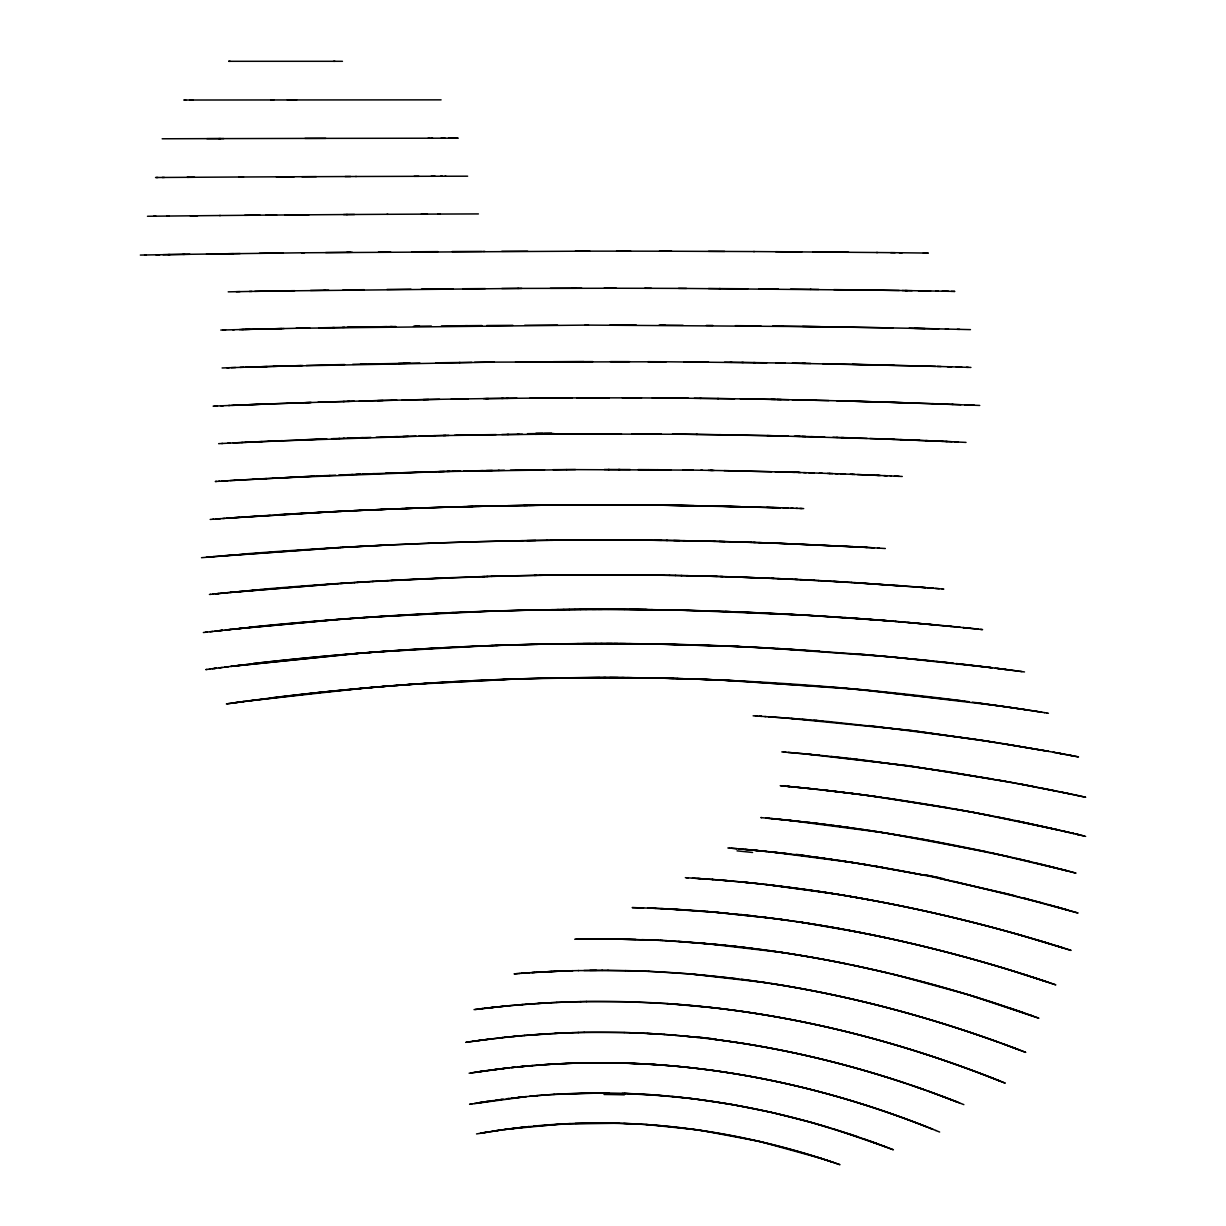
<?xml version="1.0" encoding="UTF-8"?>
<svg xmlns="http://www.w3.org/2000/svg" width="1226" height="1226" viewBox="0 0 1226 1226"><rect width="100%" height="100%" fill="white"/><g stroke="black" fill="none" stroke-linecap="round" stroke-linejoin="round"><path stroke-width="1.5" d="M476.531 1133.927L501.143 1129.989M471.887 1103.89L469.589 1104.289L526.061 1096.642M480.285 1133.268L488.699 1131.874M482.324 1132.916L504.56 1129.498M482.875 1132.824L484.086 1132.625M474.447 1103.461L502.246 1099.354M477.251 1103.002L493.067 1100.596M486.109 1132.288L488.852 1131.843M469.129 1073.225L487.565 1070.497M478.37 1102.818L487.381 1101.423M470.753 1072.98L507.763 1067.984L488.392 1070.39M492.116 1131.322L499.718 1130.188M474.968 1072.321L484.837 1070.88M492.423 1131.276L496.867 1130.602M465.742 1042.376L476.332 1040.843M466.294 1042.284L474.539 1041.089M479.657 1071.616L503.35 1068.49M226.381 703.923L244.143 701.487M472.853 1041.334L492.009 1038.82M227.071 703.816L243.146 701.609M500.974 1130.004L529.08 1126.571M233.951 702.866L250.058 700.69M475.841 1040.92L480.285 1040.307M495.656 1100.228L498.308 1099.875M242.595 701.686L319.71 692.429L380.673 686.713M478.171 1040.598L481.588 1040.138M505.02 1129.437L560.788 1124.058L618.931 1123.246M205.738 669.611L206.872 669.457M248.035 700.965L362.452 688.276M479.535 1040.414L502.982 1037.564M504.438 1129.529L528.207 1126.663M206.382 669.519L210.228 669.013M249.552 700.766L257.199 699.755M209.385 669.12L216.389 668.216M212.221 668.752L215.715 668.308M500.882 1099.523L503.84 1099.14M214.136 668.507L220.144 667.741M256.632 699.831L270.302 698.1A2717.536 2717.536 0 0 1 736.106 680.813L864.437 689.901L999.88 705.946M474.033 1009.626L506.323 1005.994M484.883 1039.709L505.066 1037.334M219.193 667.864L222.213 667.48M219.822 667.787L226.243 666.975M475.32 1009.458L479.795 1008.906M224.756 667.159L227.729 666.791M225.278 667.097L228.312 666.714M225.982 667.005L240.25 665.258M510.169 1128.763L522.245 1127.307M230.81 666.408L351.172 654.01M490.875 1070.053L513.571 1067.356M506.154 1098.848L508.897 1098.527M232.649 666.178L247.1 664.446M482.998 1008.523L480.102 1008.86L485.358 1008.232M231.132 666.362L358.13 653.443M507.288 1098.711L524.881 1096.764M246.717 664.492L253.368 663.71M203.378 632.524L207.148 632.08M205.34 632.294L216.128 631.068M484.76 1008.308L497.664 1006.868M511.763 1098.174L514.69 1097.837M210.121 631.742L212.895 631.421M505.587 1068.229L509.633 1067.785M214.749 631.221L222.734 630.317M215.745 631.099L222.243 630.379M219.577 630.67L222.35 630.363M221.937 630.409L249.797 627.436M490.768 1007.619L508.453 1005.795M497.909 1038.131L503.58 1037.487A907.209 907.209 0 0 1 663.818 1034.422C745.822 1040.261 826.83 1057.149 904.803 1083.033M225.232 630.041L228.159 629.72M227.929 629.75L231.055 629.413M487.074 1008.033L504.131 1006.209M228.695 629.674L249.644 627.451A3485.043 3485.043 0 0 1 758.434 612.831A3598.954 3598.954 0 0 1 886.98 620.708L929.982 624.402M233.722 629.122L236.633 628.815M511.135 1067.616L515.226 1067.187M517.525 1097.531L520.345 1097.224M233.844 629.107L337.027 619.574M504.714 1037.38L521.004 1035.786M511.794 1067.54L514.322 1067.279M239.438 628.509L334.315 619.789M506.706 1037.165L510.66 1036.752M518.736 1097.393L530.766 1096.197M513.464 1067.371L532.758 1065.547M209.431 594.457L210.535 594.349M210.366 594.365L212.987 594.104M212.818 594.12L221.124 593.307M215.286 593.874L218.902 593.522M217.508 593.66L227.408 592.694M517.28 1066.972L543.532 1064.735M523.257 1096.918L526.337 1096.611M528.038 1126.679L570.305 1123.598M221.201 593.292L227.178 592.725M502.706 1006.347L513.372 1005.351M226.657 592.771L330.101 584.235M226.917 592.74L233.277 592.143M505.817 1006.04L508.223 1005.81M512.82 1036.552L517.924 1036.062M519.334 1066.773L531.425 1065.67M233.032 592.158L240.051 591.499M507.625 1005.872L509.955 1005.657M519.518 1066.743L525.51 1066.176M230.243 592.419L335.388 583.867M239.606 591.545L253.675 590.273M509.694 1005.672L532.789 1003.803M246.487 590.917L259.912 589.721M529.601 1096.305L537.417 1095.615M201.508 557.707L212.65 556.742M364.275 688.108L366.819 687.893M530.613 1096.213L536.436 1095.692A757.683 757.683 0 0 1 654.071 1094.941L693.303 1098.757L732.55 1104.595L771.798 1112.472M206.244 557.294L214.029 556.619M367.585 687.817L372.566 687.388M520.575 1035.817L524.667 1035.464M211.715 556.819L341.288 547.486M211.96 556.803L225.186 555.669M514.138 1005.274L520.452 1004.738M223.239 555.838L338.713 547.639M375.141 687.173L377.807 686.943M517.479 1004.983L522.95 1004.538M224.68 555.715L232.342 555.087M353.839 653.78L366.298 652.784M378.773 686.866L393.485 685.686M382.052 686.591L385.531 686.315M524.376 1035.495L560.803 1033.135M238.84 554.55L245.445 554.029M386.849 686.208L390.006 685.962M515.671 973.75L514.092 973.873L517.678 973.582M531.287 1065.67L537.172 1065.21A828.347 828.347 0 0 1 656.109 1064.643L676.614 1066.268C765.622 1074.635 853.097 1096.963 935.898 1130.525M536.13 1095.722L542.382 1095.216M361.072 653.197L363.616 652.998M520.176 1004.768L526.674 1004.247M527.992 1035.188L549.478 1033.717M336.66 619.605L339.709 619.375M365.823 652.83L376.259 652.033M369.057 652.584L372.091 652.339M393.209 685.702L403.615 684.92M516.315 973.689L519.717 973.429M339.341 619.406L342.345 619.176M342.085 619.191L347.816 618.762M396.519 685.441L399.967 685.181M518.583 973.521L521.081 973.321M210.182 519.426L213.554 519.18M212.91 519.226L217.033 518.92M215.776 519.012L219.178 518.767M347.709 618.778L350.621 618.548M375.769 652.063L441.605 647.864M403.277 684.936L420.564 683.71M520.851 973.352L523.104 973.183M526.23 1004.278L551.455 1002.684M216.803 518.935L220.603 518.659M218.657 518.813L224.787 518.368M222.764 518.506L234.902 517.648M350.437 618.563L353.349 618.364M353.318 618.364L364.444 617.567M380.091 651.742L485.695 645.857M407.737 684.614L519.288 678.852M521.494 973.291L529.417 972.739L527.471 972.877M523.717 973.137L524.697 973.061M526.383 1004.278L538.658 1003.42A992.049 992.049 0 0 1 659.956 1003.159C771.154 1009.81 880.789 1035.357 984.739 1075.095M541.984 1095.247L548.114 1094.803M226.182 518.261L231.653 517.878M356.138 618.149L359.172 617.935M523.977 973.122L526.843 972.908M529.77 1004.017L533.616 1003.757M233.814 517.724L239.545 517.326M229.109 518.062L329.38 511.916M234.702 517.663L332.874 511.732M362.651 617.689L373.486 616.954M244.725 516.974L250.901 516.56M334.851 583.898L337.962 583.699M337.533 583.714L345.993 583.162M340.552 583.515L343.173 583.346M366.819 617.414L453.436 612.571M529.126 972.754L530.076 972.693M250.778 516.56L257.322 516.131M257.062 516.146L263.805 515.717M345.855 583.162L348.751 582.978M377.24 616.709L491.059 611.161M423.644 683.51L517.127 678.913L599.82 677.549M528.866 972.785L560.205 971.13M531.44 972.601L534.95 972.387M543.103 1064.766L549.355 1064.367M547.884 1094.818L554.367 1094.404M263.529 515.732L270.164 515.303M348.69 582.978L354.697 582.611M216.558 481.42L215.286 481.496L219.546 481.236M218.718 481.282L222.917 481.021M354.345 582.626L358.207 582.381M357.103 582.457L373.256 581.476M359.923 582.273L362.835 582.105M532.329 972.555L536.62 972.279M537.739 1003.481L546.658 1002.945M221.538 481.113L224.756 480.914M222.427 481.052L228.128 480.715M225.891 480.853L236.863 480.194M229.952 480.607L240.786 479.964M365.808 581.921L368.857 581.737M536.314 972.295L556.926 971.253M548.819 1064.398L555.041 1064.03M234.243 480.347L318.729 475.933M239.821 480.025L314.04 476.148M339.893 547.578L343.617 547.363M342.299 547.44L348.552 547.087M372.459 581.522L446.586 577.906M376.995 581.262L387.922 580.649M553.662 1094.45L601.43 1093.01M253.046 479.259L260.065 478.876M259.682 478.891L266.578 478.523M348.123 547.102L387.339 545.08M539.716 972.095L543.133 971.912M353.149 546.827L381.715 545.355M391.033 580.48L396.979 580.174M540.666 972.049L566.427 970.9M218.626 443.674L222.688 443.46M554.658 1064.045L560.527 1063.739M221.676 443.505L229.936 443.092M227.729 443.199L235.867 442.801M272.632 478.201L440.303 471.596M331.878 511.794L350.483 510.874M399.753 580.021L487.887 576.481M559.47 1094.113L591.897 1093.056M233.277 442.923L320.89 439.107M235.607 442.816L242.457 442.479M241.675 442.509L248.648 442.172M340.154 511.38L342.805 511.242M547.225 971.697L551.869 971.482M551.118 1002.699L556.926 1002.424M554.642 1033.426L566.795 1032.89M245.307 442.341L282.47 440.655M348.766 510.951L355.295 510.644M352.214 510.798L360.229 510.414M384.566 545.218L392.78 544.819M255.529 441.85L262.195 441.544M316.691 476.025L324.4 475.673M360.137 510.43L370.252 509.97M364.536 510.231L375.355 509.755M560.389 1063.754L566.044 1063.494M324.2 475.688L329.932 475.427M329.656 475.443L335.633 475.182M214.274 406.113L217.217 405.99M213.14 406.158L223.347 405.729M220.895 405.837L230.09 405.454M268.264 441.268L435.368 435.674L561.232 433.927M338.79 475.044L352.46 474.493M373.838 509.817L388.933 509.188M380.688 509.526L394.389 508.974M390.144 544.942L431.062 543.225M556.681 1002.439L568.956 1001.964M228.511 405.515L235.177 405.239M233.921 405.3L242.058 404.963M231.607 405.392L268.617 403.952M351.709 474.523L374.313 473.65M480.224 646.071L483.504 645.933M237.124 405.162L292.83 403.093M248.449 404.718C478.676 395.768 709.241 395.661 939.484 403.921M301.09 439.873L326.775 438.893M355.954 474.339L360.367 474.171M362.927 474.079L368.597 473.864M391.799 509.066L413.928 508.238M397.423 508.851L403.017 508.637M485.542 645.857L488.622 645.734M556.543 971.268L562.213 971.053M565.952 1063.494L577.415 1063.095M370.88 473.772L430.755 471.841M405.53 508.545L456.777 506.89M487.917 645.765L498.17 645.397M491.12 645.642L492.714 645.581M562.305 1002.194L574.994 1001.78M331.51 438.709L334.085 438.617M333.702 438.632L339.648 438.418M338.882 438.448L344.261 438.264M566.014 1032.92L572.772 1032.69M222.105 367.969L229.262 367.723M226.933 367.8L243.959 367.248M287.252 403.293L311.373 402.48M343.357 438.295L349.671 438.08M347.755 438.142L363.172 437.636M352.659 437.973L357.839 437.805M385.562 473.251L436.195 471.704M428.38 543.317L469.251 541.953M561.906 971.053L567.469 970.869M231.147 367.662L235.607 367.524M240.066 367.371L302.975 365.532M305.734 402.664L310.5 402.511M317.963 402.281L321.12 402.174M360.475 437.713L370.911 437.391M575.193 1123.399L607.085 1123.016L640.922 1124.196M245.552 367.202L301.228 365.578M260.709 366.727L267.191 366.543M318.637 402.251L326.024 402.036M325.013 402.067L335.066 401.76M376.152 437.222L416.089 436.134M482.278 576.649L485.067 576.572M566.106 970.915L572.649 970.716M273.306 366.359L493.128 362.114M334.407 401.776L344.353 401.5M343.173 401.53L349.349 401.346M381.485 437.069L386.849 436.916M448.44 507.12L491.795 506.047M486.63 576.526L492.132 576.358M491.35 576.389L536.421 575.377M495.978 645.474L537.969 644.294M567.224 970.885L572.726 970.716M571.975 1032.706L578.641 1032.522M220.787 330.055L234.35 329.717M222.657 330.009L225.569 329.932M347.74 401.392L354.314 401.224M359.31 401.086L367.095 400.871M392.213 436.762L397.576 436.609M402.91 436.471L408.227 436.333M433.468 471.78L449.743 471.351M459.137 506.828L464.547 506.675M493.726 576.312L496.591 576.235M488.484 611.238L530.122 610.119M232.679 329.748L244.066 329.472M241.783 329.518L249.736 329.334M306.285 365.455L322.131 365.041M321.963 365.057L326.024 364.95M364.505 400.948L372.29 400.749M369.869 400.81L393.96 400.228M438.877 471.627L444.302 471.489M467.612 506.599L472.96 506.461M466.708 542.015L507.395 540.988M577.17 1063.111L594.61 1062.789M239.453 329.579L300.247 328.185M244.909 329.442L281.796 328.583M325.365 364.965L332.215 364.796M330.346 364.842L344.613 364.52M377.623 400.611L383.048 400.488M391.492 400.289L396.81 400.166M418.909 436.058L424.257 435.935M421.453 435.996L445.804 435.445M447.138 471.412L455.183 471.228M452.655 471.29L460.654 471.106M478.232 506.338L483.427 506.215M572.281 970.731L578.718 970.578M574.212 1001.795L580.925 1001.642M271.85 328.813L284.11 328.537M352.69 364.337L379.769 363.77M402.143 400.044L409.836 399.875M429.59 435.812L434.954 435.69M440.303 471.596L575.53 469.543M463.735 471.029L471.841 470.861M505.909 541.018L514.23 540.85M574.703 939.254L592.74 938.978M575.776 939.239L581.201 939.131M577.998 1032.537L584.312 1032.399M228.22 291.849L240.005 291.619M297.106 328.261L309.764 328.001M296.064 328.277L588.48 325.074M360.812 364.153L366.344 364.045M377.256 363.815L382.558 363.724M407.461 399.921L415.216 399.768M412.748 399.814L439.582 399.293M443.368 435.506L448.9 435.383M469.251 470.907L477.527 470.738M474.845 470.799L483.151 470.631M488.561 506.108L498.798 505.894M527.778 610.165L535.823 609.996M236.311 291.696L251.912 291.405M249.384 291.451L268.05 291.114M318.959 327.817L334.346 327.526M332.598 327.557L344.598 327.342M368.643 363.999L410.097 363.218M423.276 399.599L428.564 399.507M454.57 435.276L460.363 435.153M457.145 435.215L468.393 435.015M480.561 470.677L499.227 470.34M486.4 470.569L492.316 470.462M497.128 505.94L503.84 505.802M502.461 505.832L508.805 505.71M511.686 540.896L535.716 540.482M516.82 540.804L522.797 540.697M533.509 610.042L541.601 609.889M578.212 970.578L625.398 970.594M580.281 1001.657L586.702 1001.535M582.856 1062.957L600.265 1062.773M140.331 255.069L146.17 254.977M144.576 254.993L159.809 254.747M155.917 254.809L170.062 254.579M254.793 291.359L292.156 290.715M262.854 291.206L286.654 290.807M342.514 327.373L386.849 326.652M347.387 327.281L392.259 326.576M398.481 363.417L406.695 363.279M403.783 363.325L419.874 363.065M451.214 399.094L457.022 399.002M466.278 435.046L473.803 434.923M472.271 434.939L484.454 434.74M498.354 470.355L504.438 470.263M507.809 505.725L528.008 505.403M534.245 575.408L542.275 575.27M539.287 609.935L547.363 609.797M581.017 939.131L588.036 939.024M163.012 254.686L184.743 254.349M168.054 254.61L189.861 254.272M182.889 254.38L304.554 252.755M291.497 290.731L294.776 290.669M275.865 290.991L521.801 288.401M310.53 290.424L324.905 290.225M456.041 399.017L468.317 398.833M483.918 434.755L496.208 434.571M527.011 540.62L547.21 540.329M539.93 575.316L548.221 575.193M545.141 609.828L553.079 609.705M536.068 644.324L578.703 643.681M206.52 254.012L233.461 253.644M228.266 253.705L240.127 253.552M324.185 290.225L328.66 290.164M342.958 289.964L355.831 289.796M390.098 326.606L395.799 326.514M413.499 326.285L419.491 326.208M435.644 362.819L460.133 362.482M501.756 434.494L508.759 434.402M510.46 470.171L519.395 470.048M516.33 470.079L524.575 469.972M523.885 505.464L544.773 505.204M529.203 505.388L534.459 505.327M545.723 575.224L554.075 575.117M551.041 609.736L558.719 609.629M583.944 970.471L596.495 970.348M147.488 216.266L155.901 216.174M259.406 253.292L283.252 253M353.226 289.826L364.26 289.688M414.725 326.269L431.368 326.055M459.183 362.498L471.826 362.344M483.565 398.619L488.546 398.557M485.726 398.588L503.242 398.389M507.12 434.418L519.012 434.28M522.061 470.002L544.543 469.757M546.75 540.329L553.018 540.268M551.654 575.147L559.746 575.04M557.002 609.644L564.251 609.567M586.672 939.039L598.886 938.947M153.725 216.205L169.065 216.037M166.843 216.067L197.647 215.745M190.199 215.822L220.527 215.515M301.565 252.786L589.813 251.131M325.672 252.541L350.192 252.295M386.987 289.428L410.971 289.183M441.437 325.947L454.325 325.809M452.103 325.825L467.489 325.687M474.523 362.314L494.369 362.114M501.633 398.404L507.993 398.343M506.629 398.343L516.974 398.251M517.403 434.295L522.414 434.234M533.065 469.88L538.306 469.819M542.244 505.235L560.742 505.051M549.8 505.143L554.765 505.097M551.164 540.283L559.945 540.191M557.692 575.071L565.14 574.994M562.995 609.583L569.615 609.506M557.37 677.932L605.767 677.549M219.439 215.531L260.019 215.163M244.664 215.301L276.632 215.025M265.95 215.117L306.255 214.811M346.881 252.326L352.214 252.28M378.451 252.05L390.619 251.958M421.529 289.075L434.203 288.968M432.288 288.984L453.314 288.815M465.129 325.702L482.002 325.549M493.22 362.114L666.27 361.777M558.382 540.206L568.879 540.114M563.791 575.009L574.565 574.917M569.017 609.506L575.025 609.46M589.844 970.394L602.426 970.333M157.924 177.494L155.533 177.509M162.169 177.463L164.361 177.448M156.054 177.509L188.635 177.295M285.122 214.964L309.029 214.78M306.148 214.811L347.31 214.535M343.51 214.55L354.529 214.489M412.074 251.79L438.019 251.621M462.907 288.738L485.373 288.585M486.691 325.518L512.866 325.334M515.533 361.931L528.283 361.839M529.923 398.144L542.934 398.036M553.141 469.681L566.826 469.589M559.684 505.066L569.569 504.989M568.174 540.114L577.308 540.068M569.921 574.948L581.998 574.871M574.856 609.46L580.925 609.414M577.094 643.696L590.365 643.619M187.501 177.31L194.566 177.264M187.103 177.31L243.545 176.988M238.748 177.019L294.317 176.743M276.325 176.82L316.323 176.651M346.59 214.535L387.86 214.289M386.956 214.305L427.414 214.106M452.118 251.545L481.849 251.391M482.799 251.391L484.868 251.376M501.817 288.493L518.383 288.416M523.854 361.869L592.848 361.609M538.505 398.067L572.343 397.898M552.727 433.973L592.648 433.82M569.278 504.989L578.503 504.943M573.507 540.084L582.718 540.038M578.657 574.887L591.836 574.825M580.128 609.414L586.656 609.383M583.024 643.65L596.265 643.604M591.943 938.978L606.901 938.947M162.169 138.783L220.634 138.599M218.749 138.615L223.837 138.599M301.933 176.713L356.337 176.498M345.073 176.529L350.667 176.513M355.678 176.498L418.863 176.299M421.269 214.136L440.134 214.06M437.973 214.06L478.416 213.922M501.771 251.315L527.64 251.238M517.832 288.416L616.433 288.248M524.682 325.273L557.554 325.135M553.171 361.701L583.944 361.609M556.803 433.958L687.571 434.28L784.318 435.966M578.411 504.943L583.086 504.913M582.886 504.913L587.714 504.897M581.936 540.038L591.591 540.007M585.492 609.383L596.541 609.353M595.346 1093.025L608.97 1093.071M185.724 100.026L183.854 100.026L273.796 99.95M190.122 100.026L190.904 100.026M191.271 100.026L192.834 100.026M206.857 138.645L325.794 138.354M304.937 138.4L456.195 138.17M414.097 176.314L435.138 176.253M440.563 176.237L442.448 176.237M444.946 176.237L445.942 176.237M431.154 176.268L467.627 176.192M550.351 288.309L575.929 288.263M571.883 288.263L581.752 288.248M576.68 397.883L595.606 397.852M592.434 433.82L597.139 433.82M566.627 469.589L693.104 470.125M587.361 504.897L597.169 504.882M591.315 540.007L601.046 539.992M591.453 574.825L596.265 574.81M596.035 574.81L601.046 574.81M592.235 609.353L602.227 609.337M594.84 643.604L602.181 643.589M598.273 938.947L601.307 938.947M333.564 61.3L334.928 61.3M342.452 61.3L228.741 61.3L230.151 61.3M287.359 99.95L296.631 99.934M270.808 99.965L441.084 99.858M428.135 138.201L429.928 138.186M431.307 138.186L432.517 138.186M441.099 138.186L445.099 138.17M448.593 138.17L450.739 138.17M456.792 138.17L458.156 138.155L452.961 138.17M449.406 138.17L452.179 138.17M575.392 251.146L630.685 251.146M585.032 325.074L820.378 326.668M594.886 397.852L609.215 397.852M596.909 433.82L606.426 433.805M604.265 469.497L609.291 469.497M596.694 504.882L607.039 504.882M600.296 539.992L606.226 539.992M600.541 574.81L606.655 574.81M597.675 609.353L608.234 609.337M600.709 643.589L617.935 643.619M598.64 938.947L635.88 939.423M616.601 251.131L671.587 251.223M604.081 288.233L645.55 288.294M609.935 325.059L636.325 325.105M610.441 361.593L629.551 361.624M605.843 433.805L621.444 433.835M608.188 469.497L619.988 469.512M606.426 504.882L617.214 504.897M604.801 539.992L614.211 540.007M604.709 574.81L613.153 574.825M607.973 609.337L619.115 609.368M606.518 643.589L612.264 643.604M603.636 677.549L618.119 677.595M659.496 251.192L754.526 251.56M645.274 288.294L686.514 288.416M644.769 288.279L651.404 288.294M622.379 397.868L641.505 397.929M618.394 469.512L630.195 469.543M615.743 504.897L623.666 504.913M611.774 539.992L623.758 540.038M612.54 574.81L618.333 574.841M609.751 677.549L624.233 677.626M603.774 938.947L607.636 938.963M601.843 970.333L608.249 970.348M583.944 1032.399L624.279 1032.537M599.882 1062.773L605.859 1062.789M708.505 251.345L724.704 251.407M678.514 288.386L883.41 290.255M660.278 325.181L683.081 325.288M659.113 325.166L665.059 325.196M647.972 361.685L660.63 361.747M632.064 433.866L645.183 433.927M622.486 504.913L634.378 504.974M619.452 540.007L630.915 540.068M617.858 574.825L635.237 574.933M618.9 609.368L624.632 609.399M614.027 643.604L631.497 643.711M606.364 938.947L612.341 938.993M586.243 1001.55L627.022 1001.765M775.598 251.682L801.835 251.866M753.5 251.545L877.755 252.525M719.141 288.585L747.722 288.784M708.459 288.524L720.413 288.6M659.787 361.731L785.268 363.034M652.293 397.975L671.082 398.098M643.221 433.912L661.166 434.035M638.056 469.589L648.202 469.65M632.708 504.959L645.949 505.051M630.057 540.068L636.938 540.114M624.034 574.856L629.674 574.887M624.203 609.399L630.149 609.445A172.743 8.291 0.2 0 1 647.282 609.552M619.912 643.635L625.75 643.665M812.823 251.943L848.576 252.234M758.833 288.861L778.249 289.029M706.329 325.426L712.904 325.472M701.594 362.022L708.505 362.084M684.001 361.885L702.559 362.022M670.944 398.098L688.476 398.235M648.125 469.65L658.163 469.727M645.336 505.051L651.803 505.097M636.447 540.099L642.991 540.16M633.75 574.917L640.723 574.979M621.751 677.61L638.21 677.763M876.345 252.51L895.133 252.694M790.571 289.137L811.03 289.351M747.569 325.779L760.917 325.917M735.447 325.656L748.519 325.779M694.253 398.297L701.057 398.373M678.376 434.188L685.457 434.265M672.507 434.127L679.357 434.188M663.174 469.773L670.837 469.849M657.136 469.711L664.262 469.788M649.841 505.081L694.054 505.648M642.868 540.16L649.213 540.206M649.014 540.206L661.626 540.36M639.512 574.963L646.179 575.04M629.137 643.696L642.807 643.834M627.191 677.656L631.957 677.702M611.805 938.978L653.918 940.066M605.537 1062.789L611.483 1062.85M923.316 253.016L926.396 253.046M927.454 253.062L928.281 253.077L899.271 252.74M890.658 252.648L902.229 252.771M810.263 289.336L818.799 289.428M772.717 326.039L782.724 326.162M730.267 362.298L743.4 362.452M724.489 362.237L731.845 362.314M700.031 398.358L718.712 398.573M684.323 434.249L697.425 434.402M654.853 540.268L667.741 540.436M645.412 575.025L651.788 575.101M634.7 643.742L648.401 643.911M612.877 938.993L660.983 940.388M833.803 289.612L859.165 289.918M781.79 326.147L892.88 327.909M753.5 362.589L766.817 362.758M741.853 362.436L755.139 362.605M717.394 398.557L734.619 398.787M696.199 434.387L721.087 434.724M682.974 469.987L690.499 470.094M668.354 505.265L780.655 507.779M651.343 575.086L657.626 575.178M645.704 609.598L652.845 609.69M635.283 677.733L641.213 677.809M905.263 290.577L912.129 290.685M878.352 290.179L907.286 290.608M857.756 289.903L899.24 290.485M802.616 326.423L848.392 327.112M775.981 362.896L783.598 363.019M740.366 398.864L747.952 398.986M689.135 470.064L702.544 470.263M666.178 540.405L685.518 540.712M657.305 575.163L663.618 575.255M651.236 609.659L658.714 609.782M645.887 643.88L653.979 644.002M639.957 677.794L650.776 677.963M935.928 291.068L948.556 291.282M918.427 290.777L938.135 291.114M902.167 290.531L930.611 290.976M792.333 363.157L805.405 363.371M781.468 362.988L924.128 366.053M746.128 398.956L759.461 399.17M725.102 434.786L736.611 434.985M719.325 434.694L726.926 434.816M708.245 470.355L714.145 470.462M700.843 470.232L712.505 470.432M673.748 540.513L679.664 540.62M663.297 575.255L669.702 575.346M669.273 575.346L675.848 575.454M656.875 609.751L664.615 609.874M651.527 643.957L739.477 646.577M611.192 1062.835L617.153 1062.942M951.56 291.344L954.809 291.405L953.491 291.374M942.212 291.175L952.433 291.359M841.48 326.99L925.032 328.568M802.31 363.325L810.723 363.463M771.123 399.37L781.192 399.553M756.212 399.109L775.399 399.446M732.734 434.908L778.587 435.828M710.574 470.401L728.949 470.723M683.403 540.681L691.295 540.819M675.189 575.454L681.993 575.576M662.607 609.843L670.515 609.981M649.719 677.947L661.534 678.162M825.619 363.739L836.822 363.969M822.677 363.693L825.772 363.754M777.069 399.477L788.885 399.707M724.06 470.631L731.769 470.784M695.157 540.896L701.211 541.018M689.242 540.789L708.843 541.187M681.012 575.561L688.092 575.699M668.4 609.935L682.208 610.226M654.209 678.024L657.412 678.085M914.535 328.353L948.449 329.089M909.156 328.231L930.396 328.691M831.335 363.861L941.047 366.528M800.103 399.937L811.689 400.197M792.195 399.783L802.233 399.983M728.627 470.723L788.962 472.194M708.49 505.909L778.939 507.733L772.947 507.533M686.683 575.668L694.085 575.822M674.208 610.058L688.016 610.349M659.389 678.116L666.239 678.269M945.445 329.028L959.667 329.365M931.208 328.706L938.794 328.875M852.499 364.291L893.999 365.256M815.305 400.274L828.868 400.595M810.386 400.166L816.148 400.289M782.418 435.92L788.379 436.058M729.731 470.738L771.66 471.719M707.341 541.156L714.988 541.325M692.292 575.791L699.985 575.959M657.228 644.048L737.24 646.47L819.612 651.113M664.063 678.223L678.024 678.56M616.801 1062.927L622.839 1063.065M970.456 329.625L957.307 329.304M836.684 400.779L843.028 400.948M794.295 436.211L800.072 436.349M767.108 435.582L894.26 439.352M719.34 541.432L724.964 541.585M713.44 541.294L732.933 541.8M703.509 576.051L709.134 576.189M697.9 575.913L722.911 576.572M668.768 678.33L673.472 678.438M607.789 970.348L648.937 971.36M842.906 400.948L874.996 401.821M802.095 436.41L824.746 437.023M796.134 436.257L805.651 436.502M746.956 506.782L753.806 506.982M639.022 907.776L632.172 907.608L653.581 908.267M914.765 365.792L935.576 366.375M848.622 401.086L916.803 403.139M810.892 436.64L815.765 436.778M775.23 471.811L794.785 472.362M753.515 506.966L760.472 507.166M730.144 541.723L739.079 541.969M711.555 576.266L717.256 576.419M677.013 678.53L682.851 678.698M624.065 1032.537L629.98 1032.706M956.265 366.988L961.843 367.156M947.361 366.712L968.279 367.356M937.231 366.421L951.667 366.85M832.914 437.268L837.419 437.406M792.594 472.301L800.532 472.531M743.033 542.091L747.584 542.229M738.313 541.953L743.171 542.091M720.49 576.511L768.242 578.182M685.748 610.303L807.566 615.253M682.438 678.683C775.46 681.411 868.33 688.813 960.632 700.628M638.577 907.776L643.558 907.914M622.333 1063.065L656.079 1064.628C744.473 1070.65 831.55 1090.925 914.366 1122.112M966.456 367.294L970.931 367.432M890.382 402.281L974.394 405.239M841.465 437.529L858.752 438.08M836.745 437.391L843.948 437.605M803.628 472.638L822.278 473.251M798.157 472.47L806.202 472.715M766.786 507.349L773.085 507.549M750.235 542.306L755.323 542.474M746.741 542.198L751.599 542.352M687.173 678.821L715.494 679.832M858.66 438.08L867.104 438.372M850.262 437.805L853.127 437.897M808.869 472.807L814.156 472.975M783.046 507.87L788.395 508.039M778.249 507.702L793.053 508.208M758.817 542.582L762.174 542.704M753.592 542.413L774.342 543.133M622.21 1093.331L667.327 1095.998M827.519 473.42L832.73 473.604M819.412 473.144L830.109 473.512M791.107 508.131L797.452 508.361M726.206 576.68L773.943 578.411M629.812 1032.706L635.712 1032.905M624.264 1093.393L650.684 1094.711M932.204 403.66L953.169 404.427M869.939 438.464L948.602 441.59M835.121 473.696L842.4 473.972M829.358 473.497L838.002 473.803M799.873 508.453L803.689 508.591M796.226 508.315L802.111 508.529M773.744 543.103L776.977 543.225M648.171 908.068L665.887 908.803M641.765 939.606L658.04 940.25M627.789 1063.218C732.091 1066.681 835.335 1090.266 932.112 1129.008L931.316 1128.686M964.785 404.871L979.743 405.454M951.974 404.381L960.877 404.718M884.835 439L942.901 441.345M850.185 474.263L854.737 474.431M842.308 473.956L852.836 474.355M840.316 473.88L845.465 474.079M776.365 543.21L867.165 547.455L852.085 546.627M648.048 908.068L655.956 908.359M623.773 1123.399L646.439 1124.548L695.97 1129.682M906.734 439.827L913.401 440.103M900.359 439.582L906.964 439.843M857.48 474.539L865.725 474.876M852.254 474.339L874.337 475.228M779.062 543.302L861.617 547.148M725.409 611.452L805.267 615.115L891.654 621.076M625.321 970.578C749.883 973.352 873.479 997.933 990.807 1039.479M925.722 440.609L931.27 440.839M913.186 440.088L919.715 440.349M864.805 474.845L880.314 475.489M862.66 474.753L866.338 474.906M635.574 1032.905L641.459 1033.15M925.829 440.609L931.745 440.854M883.915 475.642L887.149 475.78M877.08 475.351L886.015 475.734M873.433 475.198L879.195 475.443M777.744 578.58L797.498 579.469M771.782 578.32L791.644 579.193M718.022 679.94L843.58 688.016L964.847 701.165M654.99 908.328L690.192 910.213M949.215 441.621L956.694 441.958M945.844 441.467L952.096 441.758M941.2 441.268L947.192 441.529M890.367 475.933L902.259 476.47M885.356 475.703L891.149 475.964M966.027 442.402L955.744 441.927M954.303 441.85L958.257 442.034M894.444 476.117L895.562 476.163M896.574 476.209L899.118 476.332M660.814 908.573L664.078 908.727M626.655 1001.749L667.434 1003.634L713.685 1007.772M795.03 579.362L803.183 579.745M662.392 908.635L723.999 912.895M657.841 940.25L662.301 940.465M641.321 1033.135L652.998 1033.733M800.287 579.607L809.819 580.082M838.385 545.922L845.327 546.275M808.562 580.021L814.263 580.312M667.358 908.88L672.538 909.14M662.025 940.449L674.469 941.139M844.867 546.244L852.76 546.658M818.309 580.526L822.815 580.772M813.574 580.281L818.493 580.542M647.021 1033.411L658.776 1034.085M822.554 580.756L830.171 581.17M670.622 909.048L718.13 912.374M665.994 940.648L721.041 944.863M866.92 547.44L873.586 547.823M864.836 547.317L874 547.838M833.757 581.369L843.12 581.921M827.106 581.001L838.875 581.676M675.832 909.324L686.299 909.953M877.908 548.068L878.72 548.114M872.345 547.746L879.41 548.16M991.267 667.664L890.566 656.83L762.036 647.635A3066.149 3066.149 0 0 0 253.23 663.603M685.349 877.678L706.528 879.042M686.499 877.739L688.138 877.831M885.341 548.512L877.816 548.068M842.431 581.875L851.672 582.427M851.595 582.427L932.281 588.158M777.207 648.447L865.433 654.623M757.775 716.091L753.132 715.815M648.539 971.329L689.717 973.888L736.382 978.654M755.875 715.984L761.591 716.336M755.431 715.953L756.994 716.045M693.839 878.184L692.46 878.107L713.348 879.548M854.507 582.611L918.58 587.07M759.936 716.229L765.943 716.628M759.706 716.214L761.469 716.336M678.484 941.384L725.409 945.307M764.779 716.551L775.598 717.287M697.793 878.444L700.383 878.613M660.492 940.373C722.788 943.683 784.87 951.284 846.017 963.759M658.331 1034.054L664.523 1034.468M845.128 617.613L862.767 618.854M768.426 716.796L786.74 718.084M689.962 910.198L698.82 910.811M772.395 717.057L785.912 718.022M703.249 878.812L712.367 879.471M896.834 585.446L903.807 585.951M844.07 617.536L886.98 620.708M663.925 1034.422L675.894 1035.342M868.437 619.268L878.659 620.05M785.82 718.022L911.056 730.481L979.313 739.922L1042.391 750.266M784.012 717.884L794.494 718.681M698.559 910.795L703.295 911.148M712.199 879.456L721.363 880.176M655.312 1095.033C724.351 1100.166 792.609 1114.587 858.093 1136.946M918.841 587.101L926.074 587.668M918.228 587.039L925.584 587.622M791.138 718.421L797.39 718.911M727.876 847.963L729.516 848.085M712 879.44L733.332 881.203M702.927 911.117L707.754 911.5M669.534 1034.836L681.579 1035.832M927.408 587.76L933.676 588.265M882.122 620.325L887.21 620.724M796.486 718.834L810.064 719.938M781.805 751.89L795.107 753.009M729.363 848.07L736.06 848.622M935.453 588.419L939.208 588.725M931.346 588.082L942.779 589.016M890.153 620.954L896.206 621.459M857.464 653.964L908.359 658.5M802.126 719.294L816.501 720.49M731.033 848.208L736.933 848.683M707.387 911.47L772.012 918.213M942.15 588.97L943.79 589.108M898.842 621.674L902.106 621.95M895.486 621.398L899.102 621.689M783.399 752.013L785.973 752.228M718.896 879.977L731.922 881.08M901.907 621.934L951.361 626.425M788.18 752.412L794.004 752.917M738.68 848.836L741.822 849.112M736.182 848.622L740.964 849.036M711.862 911.837L776.426 918.78M907.73 622.425L960.28 627.298M871.242 655.113L937.124 661.442M813.788 720.26L819.688 720.765M739.293 848.882L778.939 852.76M667.051 1003.604C783.184 1011.174 897.432 1039.725 1005.228 1083.156L984.601 1075.049M816.24 720.474L822.861 721.057M794.264 752.933L807.137 754.097L805.13 753.913M794.142 752.933L804.072 753.806M761.607 817.635L760.84 817.573L800.777 821.573M740.443 848.99C802.218 854.338 863.702 863.211 924.527 875.257M822.677 721.041L829.021 721.608M780.226 785.682L782.173 785.866M745.362 849.419L750.067 849.848M783.812 786.019L785.452 786.173M780.855 785.743L789.299 786.525M721.164 880.161L750.097 882.812M680.706 1035.755L698.544 1037.487M929.89 624.386L936.557 624.999M806.647 754.051L826.094 755.936M804.087 753.821L908.742 765.836L992.784 779.031M787.061 786.31L794.739 787.046M767.874 818.202L779.767 819.351M766.005 818.033L769.162 818.324M749.852 849.817L759.001 850.691M723.171 912.818L729.072 913.37M809.344 754.296L811.873 754.542M788.318 786.433L789.896 786.586M771.537 818.554L774.357 818.815M754.174 850.231L758.051 850.599M725.685 880.544C835.243 889.892 943.668 911.485 1048.843 943.499M645.887 1124.518C712.03 1128.916 777.391 1142.923 839.963 1164.7L827.106 1160.348M943.131 625.628L950.579 626.348M814.8 754.818L819.535 755.277M792.716 786.847L811.229 788.716M786.831 786.295L807.934 788.364M739.171 881.755C851.901 892.405 963.253 915.991 1071.08 950.411L1017.703 934.35M686.223 1036.246L697.088 1037.334M954.977 626.777L958.931 627.16M950.196 626.302L957.307 627.007M792.977 786.877L815.351 789.161M743.37 882.153L754.772 883.302M689.273 973.842L765.622 982.654M671.909 1096.412C724.934 1101.699 777.453 1111.951 828.47 1127.445M957.108 626.992L964.157 627.697M913.707 659.036L932.787 660.983M828.899 721.593L914.596 730.926L999.328 743.033M777.453 819.121C862.43 827.565 946.824 841.802 1029.886 861.602M761.653 850.951L765.223 851.304M701.364 943.07L782.464 952.541M970.072 628.294L962.916 627.574M963.36 627.605L978.501 629.168M825.006 755.829L911.087 766.158L1010.714 782.249M774.081 818.799L798.754 821.343M763.001 851.089L766.679 851.457M975.942 628.907L968.172 628.095M734.956 913.952L753.515 915.96M980.585 629.398L982.195 629.566M977.904 629.107L982.578 629.597M831.075 756.442L837.465 757.116M807.306 788.303C895.179 797.482 982.455 812.225 1068.49 832.301M786.494 820.041L885.111 832.929L985.306 851.534M769.1 851.702L854.445 862.798L922.151 874.797M754.051 883.226L762.695 884.145M725.302 945.292L729.914 945.782M936.725 661.396L941.522 661.917M811.857 788.778L863.64 794.923L948.679 807.919M740.81 914.55L758.143 916.496M943.805 662.163L947.146 662.515M940.357 661.779L953.905 663.266M837.22 757.086L844.07 757.821M814.8 789.1L817.083 789.345M773.882 852.208L788.333 853.817M729.669 945.752L757.545 949.047M949.154 662.745L952.587 663.128M843.595 757.775L850.706 758.557M820.792 789.743L822.738 789.958M823.029 789.988L844.331 792.471M780.855 852.959L790.678 854.078M733.991 946.227L752.228 948.372M955.928 663.496L992.278 667.787M850.185 758.511L857.173 759.292M825.129 790.234L856.177 793.958M806.754 822.248L802.616 821.772M766.633 884.59L821.558 891.823M765.76 884.498L838.078 894.398M868.744 725.562L976.279 739.462M806.57 822.217L810.018 822.615M957.491 663.68L983.313 666.683M856.821 759.262L863.349 760.013M810.677 822.692L813.236 822.998M808.746 822.477L811.627 822.799M812.608 822.922L816.133 823.336M816.838 823.428L821.022 823.933M814.953 823.198L819.351 823.734M718.896 1008.385C815.137 1019.756 909.493 1045.165 999.497 1080.872L996.769 1079.784M982.976 666.653L990.608 667.572M759.415 916.65L799.796 922.075L862.338 932.894M990.087 667.511L1004.876 669.365M822.815 824.148L825.19 824.454M799.72 855.166L802.57 855.518M995.359 668.17L1000.416 668.798M824.837 824.408L827.627 824.761M802.294 855.487L805.329 855.871M763.844 917.186L793.099 921.078M712.75 1039.127C784.594 1048.046 855.288 1065.486 923.546 1089.47L910.719 1085.025M1003.021 669.135L1006.24 669.549M997.458 668.431L1024.492 671.94M863.242 760.013L948.786 771.736L1023.051 784.548M849.909 793.161L862.307 794.755M828.975 824.929L831.013 825.19M826.952 824.669L856.959 828.699M806.877 856.055L808.945 856.33M804.7 855.779L811.045 856.591M1011.649 670.239L1004.446 669.319M715.126 1039.433L741.194 1043.081C815.213 1054.743 887.808 1074.88 957.583 1102.159M1017.58 671.02L1010.898 670.147M964.479 701.119L969.322 701.762M833.22 825.466L850.844 827.841M812.792 856.821L814.907 857.097M810.539 856.53L819.121 857.664M741.531 979.298C829.021 990.424 914.994 1012.278 997.964 1042.023M1019.603 671.281L1021.978 671.603M1016.109 670.821L1018.346 671.112M862.093 794.724L868.79 795.613M757.3 949.016L763.476 949.828M975.957 702.636L1014.791 708.107M972.402 702.161L1019.725 708.843M815.811 857.219L824.899 858.445M868.376 795.551L875.287 796.486M780.211 919.285L788.655 920.45M821.42 857.97L828.255 858.92M780.579 919.331L784.655 919.898M763.2 949.798L769.652 950.671M874.843 796.44L881.647 797.375M826.922 858.736L831.918 859.441M829.895 859.15L832.99 859.595M769.131 950.61L775.782 951.545M999.619 705.9L1006.807 706.942M856.652 828.653L863.594 829.65M1006.439 706.881L1020.476 708.95M835.948 860.008L869.954 865.295M792.318 920.971L815.597 924.527M1013.442 707.908L1032.936 710.835M862.966 829.558L870.215 830.63M775.215 951.468C862.798 964.05 949.322 986.378 1032.399 1015.864M1018.959 708.72L1028.338 710.13M839.703 860.56L857.434 863.273M796.762 921.615L810.279 923.684M700.352 1130.295L759.522 1141.437L822.048 1158.708M1023.48 709.394L1028.032 710.084M869.556 830.538L876.667 831.611M1026.56 709.869L1036.093 711.325M781.391 952.372C850.292 962.87 918.335 978.869 984.784 999.849M1032.553 710.774L1037.411 711.524M981.321 740.228L994.853 742.328M887.685 798.233L973 812.302L1058.436 829.987M876.207 831.534L925.124 839.703L1010.147 857.005M824.899 892.329L832.975 893.585M1039.786 711.908L1041.916 712.229M1037.349 711.524L1044.583 712.658M1035.311 711.203L1038.974 711.77M1044.368 712.628L1046.805 713.011M771.415 983.528C858.384 997.029 943.622 1020.844 1025.748 1052.383L1004.462 1044.383L1015.465 1048.475M1048.429 713.271L1046.652 712.98M1003.037 743.63L1048.582 751.369L998.991 742.971M863.257 864.207L869.464 865.219M837.772 894.352L844.116 895.394M815.351 924.496L821.573 925.507M797.988 921.799C882.919 934.35 966.563 955.054 1047.985 982.225M843.81 895.332L869.249 899.777M821.328 925.461L840.162 928.726M876.391 866.384L882.674 867.456M875.87 866.292L930.902 876.544L1015.48 895.915M849.955 896.375C904.527 905.707 958.594 917.983 1011.956 932.741M827.335 926.473C884.682 936.342 941.399 949.736 997.198 966.18M1042.284 750.251L1048.138 751.293M996.6 779.705L1006.194 781.437M954.502 808.945L992.018 815.934M1048.031 751.277L1054.237 752.396M1053.992 752.35L1060.383 753.515M1053.134 752.197L1069.593 755.231M1060.199 753.484L1078.512 756.917L1069.271 755.17M1059.525 753.362L1064.643 754.296M1010.576 782.234L1071.095 794.142M1068.75 755.063L1071.493 755.584M1022.898 784.517L1029.288 785.743M1019.48 783.874L1055.341 790.893M1029.089 785.697L1035.955 787.031M1042.606 788.333L1049.287 789.667M996.769 816.868L1010.837 819.688M845.971 929.783L887.685 938.12M1049.195 789.651L1065.639 793.007M868.054 934.028C931.668 946.824 994.378 964.004 1055.816 984.861L1009.672 969.935M1059.739 791.781L1070.467 794.019M1064.674 792.808L1076.443 795.276M1014.959 820.531L1072.934 833.343M938.288 878.061L948.725 880.268M851.304 964.847L887.624 972.923M1070.344 793.988L1085.669 797.252M941.185 878.659L1006.73 893.708L1078.052 913.033L1041.441 902.719M1078.098 795.628L1079.095 795.843M1074.85 794.938L1085.255 797.161M1015.71 820.7L1058.544 830.017M990.286 852.606L1068.582 871.211M953.859 881.371L1042.483 903.01M1062.007 830.814L1069.7 832.592M1067.11 831.979L1069.195 832.469M1016.308 858.415L1023.097 859.993M1070.819 832.852L1074.145 833.634M1072.765 833.312L1078.573 834.676L1075.708 834.002M1071.355 832.975L1073.608 833.511M1022.821 859.932L1029.702 861.556M1077.777 834.492L1085.623 836.377M1084.198 836.025L1077.455 834.416M1029.442 861.495L1036.123 863.089M1034.775 862.767L1054.559 867.625M1035.985 863.058L1042.269 864.591M892.712 974.134L967.958 994.638L1038.882 1018.193L991.129 1001.872M1042.146 864.545L1062.789 869.709M1047.525 865.878L1067.064 870.812M772.487 1112.641L811.75 1122.587L851.043 1134.586M1062.176 869.556L1075.999 873.142L1065.9 870.506M1028.583 899.302L1023.925 898.076L1034.713 900.911M1034.422 900.849L1041.671 902.796M1048.138 904.543L1067.769 910.06M1055.724 906.642L1068.152 910.167M1011.833 932.71L1024.522 936.296M1071.524 911.133L1070.037 910.703M1038.161 940.281L1062.957 947.851M997.075 966.149L1003.251 967.988M810.493 1155.091C758.281 1139.383 704.49 1129.008 650.117 1124.809A693.426 693.426 0 0 0 533.831 1126.096M1003.083 967.942L1009.81 969.981M810.355 1155.045L832.96 1162.309L831.274 1161.742M1057.226 946.058L1063.294 947.959M973.781 996.416L978.838 997.979M834.002 1129.131L883.9 1146.172M816.056 1156.808L827.228 1160.394M1022.974 974.088L1028.767 975.927M984.647 999.803L991.252 1001.918M1033.518 977.459L1037.732 978.823M1041.793 980.156L1045.334 981.336M850.982 1134.556L857.265 1136.671M1010.086 1008.124L1023.771 1012.829M857.081 1136.609L864.192 1139.046M916.956 1087.171L929.599 1091.63M863.288 1138.724L893.371 1149.773L871.012 1141.452M863.932 1138.954L877.908 1143.95M1030.805 1015.297L1032.507 1015.91M990.639 1039.418L997.719 1041.947M997.458 1041.839L1004.692 1044.475M929.017 1091.431L957.261 1102.036M929.538 1091.615L944.74 1097.224M1011.082 1046.835L1018.285 1049.533M940.771 1095.737L959.544 1102.925M883.548 1146.034L886.75 1147.245M914.259 1122.066L926.534 1126.801M948.541 1098.665L952.081 1100.028M988.892 1076.704L992.83 1078.236M955.115 1101.193L963.851 1104.626M930.902 1128.518L932.971 1129.345M935.821 1130.495L939.637 1132.042M253.353 663.527A3072.601 3072.601 0 0 1 804.808 650.24M629.689 609.353A165.663 7.601 0.2 0 1 646.025 609.521M249.767 627.206A3492.782 3492.782 0 0 1 844.055 617.705M245.323 553.876A4599.937 4599.937 0 0 1 838.523 546.06M259.774 589.476A4005.097 4005.097 0 0 1 896.972 585.676M527.486 433.682A313.412 8.444 -1.5 0 1 542.766 433.544M534.996 434.31A346.759 8.475 -1.4 0 1 548.926 434.203M535.946 433.238A319.051 9.456 -1.6 0 1 551.669 433.115M544.206 433.636A340.276 9.379 -1.5 0 1 554.167 433.575M550.551 433.805A357.21 9.256 -1.5 0 1 560.205 433.759M787.567 471.795A184.682 5.548 1.5 0 1 798.923 472.133M737.041 850.859A342.667 7.739 4.6 0 1 752.565 852.484M926.212 875.103A205.815 19.631 9.3 0 1 943.177 878.598M796.042 854.338A349.579 11.295 3.9 0 1 804.823 855.426M923.776 874.659A199.056 18.513 9.3 0 1 940.204 878M270.18 698.023A2717.598 2717.598 0 0 1 736.106 680.813M699.249 1037.273A99.643 9.486 4.9 0 1 716.26 1039.28M697.747 1037.15A93.789 8.413 4.9 0 1 713.823 1039.004M610.104 1093.73A205.83 43.477 6.4 0 1 625.214 1094.082M604.035 1094.481A211.393 44.397 6.2 0 1 624.31 1094.864M537.126 1065.21A828.316 828.316 0 0 1 656.109 1064.643M740.734 506.69A5338.096 5338.096 0 0 0 276.264 514.874A5338.356 5338.356 0 0 1 740.795 506.69"/></g></svg>
